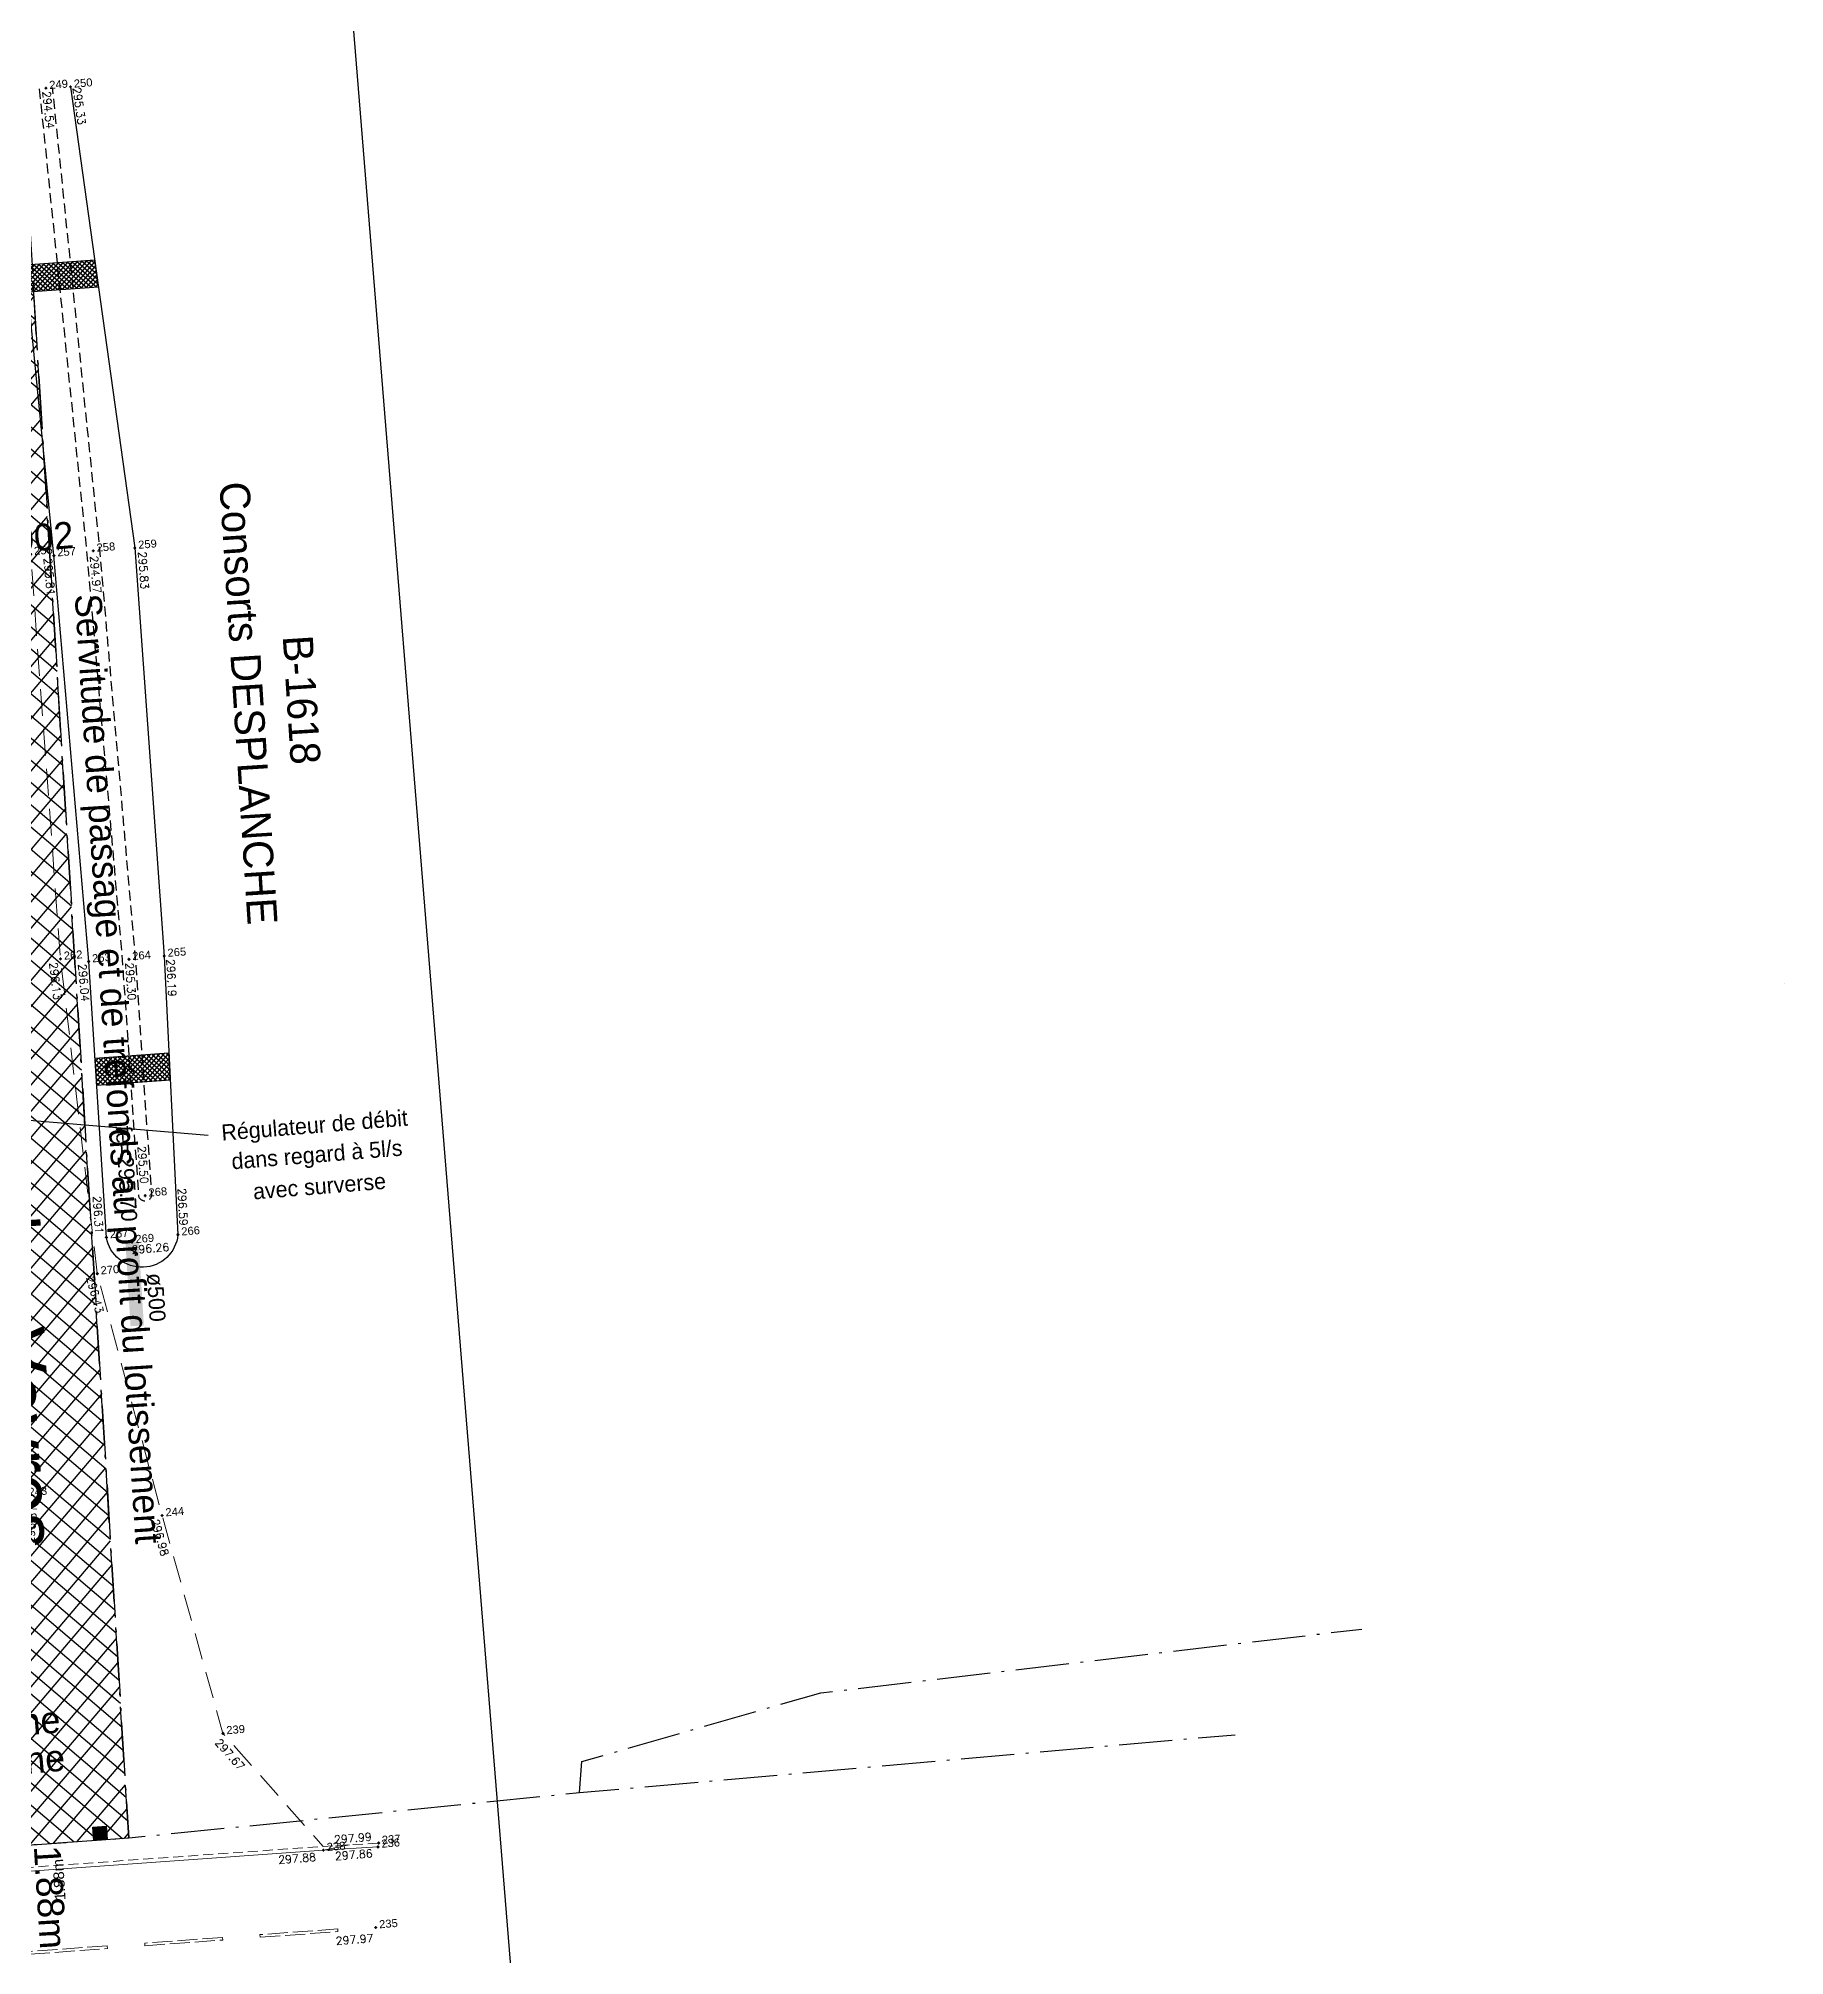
# Model space of a CAD drawing. Header units: metres. Extents: x 1851758 to 1852050, y 5187822 to 5188223.
# Drawn here: x 1851984.1 to 1852049.5, y 5187882.5 to 5187954.4 of the extents above; entities that cross this region are included whole.
import ezdxf
from ezdxf.enums import TextEntityAlignment as Align

# ---------------------------------------------------------------- set-up
doc = ezdxf.new("R2010")
doc.units = ezdxf.units.M
doc.header["$LTSCALE"] = 2.5
doc.header["$PDMODE"] = 35
doc.header["$PDSIZE"] = 0.03
for name, pattern in [('L16', [0.375, 0.3, -0.075]), ('L18', [0.6, 0.4, -0.2]), ('L32', [2.5, 2, -0.1, 0.1, -0.1, 0.1, -0.1]), ('L5', [1.15, 0.8, -0.175, 0, -0.175]), ('L8', [0.225, 0.15, -0.075])]:
    doc.linetypes.add(name, pattern=pattern)
doc.layers.get('0').update_dxf_attribs({"linetype": 'CONTINUOUS', "lineweight": 30})
for name, color, linetype in [('_SSL_ASS_EP', 5, 'L32'), ('_SSL_ASS_EP_TXT', 5, 'CONTINUOUS'), ('PRO_PAR_N', 6, 'CONTINUOUS'), ('PRO_PAR_SER', 70, 'L5'), ('PRO_PAR_SER_TXT', 70, 'CONTINUOUS'), ('PRO_RES_EP_TXT', 5, 'CONTINUOUS'), ('PRO_VOI', 7, 'CONTINUOUS'), ('PRO_VOI_MARQUAGE', 252, 'CONTINUOUS'), ('PRO_VOI_TAMPON', 5, 'CONTINUOUS')]:
    doc.layers.add(name, color=color, linetype=linetype)
for name, color, linetype, plot in [('N', 1, 'CONTINUOUS', False), ('NCACHE', 7, 'CONTINUOUS', False), ('PCACHE', 7, 'CONTINUOUS', False), ('ZCACHE', 7, 'CONTINUOUS', False)]:
    doc.layers.add(name, color=color, linetype=linetype, plot=plot)
for name, color, linetype, lineweight in [('P', 7, 'CONTINUOUS', 50), ('PAR', 11, 'L5', 30), ('PAR_TXT', 230, 'CONTINUOUS', 20), ('PRO_DEMOL_P', 7, 'CONTINUOUS', 50), ('PRO_IMP_REP', 6, 'CONTINUOUS', 15), ('PRO_PAR_COT_DA', 150, 'CONTINUOUS', 20), ('PRO_PAR_COT_VENTE', 150, 'CONTINUOUS', 20), ('PRO_PAR_P', 7, 'CONTINUOUS', 70), ('SIH', 252, 'L16', 18), ('TAL', 34, 'CONTINUOUS', 25), ('VOI', 251, 'CONTINUOUS', 20), ('VOI_NOM', 170, 'CONTINUOUS', 40), ('Z', 7, 'CONTINUOUS', 9)]:
    doc.layers.add(name, color=color, linetype=linetype, lineweight=lineweight)
doc.styles.add('_ECRITURE', font='NEWSGOTN.TTF')
doc.styles.add('_ECRITURE_GRAS', font='NEWSGOTB.TTF')
doc.styles.add('Ecriture', font='NEWSGOTN.TTF')
doc.styles.add('SIMPLEX', font='SIMPLEX.SHX', dxfattribs={"oblique": 27})
doc.styles.get("Standard").update_dxf_attribs({"font": 'arial.ttf'})
doc.dimstyles.get("Standard").update_dxf_attribs({"dimtxt": 0.18, "dimasz": 0.18, "dimexe": 0.18, "dimexo": 0.0625, "dimgap": 0.09, "dimtad": 0, "dimtih": 1, "dimtoh": 1, "dimdec": 4, "dimzin": 0, "dimdsep": 46, "dimtxsty": 'Standard', "dimcen": 0.09, "dimadec": 0, "dimazin": 0, "dimtfac": 1, "dimtdec": 4, "dimtofl": 0, "dimtmove": 0, "dimatfit": 3, "dimfxl": 0, "dimtolj": 1, "dimtzin": 0, "dimarcsym": 0})
pattern_1 = [(49.640795, (1851854.909, 5187836.05819), (-0.09677395, 0.08224234), []), (139.640795, (1851854.909, 5187836.05819), (-0.08224234, -0.09677395), [])]

# ---------------------------------------------------------------- blocks, each defined once
blk = doc.blocks.new('TCPOINT')
blk.add_point((0, 0))
at = {"layer": 'N'}
blk.add_attdef('MAT', (0.2, 0.2), '', height=0.34, dxfattribs=at)
at = {"layer": 'Z', "style": 'SIMPLEX'}
blk.add_attdef('ALT', (0.2, -0.54), '', height=0.34, dxfattribs=at)
blk = doc.blocks.new('ASS02')
h = blk.add_hatch(color=256)
h.dxf.hatch_style = 1
h.paths.add_polyline_path([(0.5, -0.5), (0.5, 0.5), (-0.5, 0.5), (-0.5, -0.5)])
blk.add_lwpolyline([(0.5, -0.5), (0.5, 0.5), (-0.5, 0.5), (-0.5, -0.5)], close=True)
blk = doc.blocks.new('PAR_TXT_02')
at = {"layer": 'PAR_TXT', "style": '_ECRITURE'}
for tag, p in [('CONFINS_1', (0, 0.8)), ('CONFINS_2', (0, 0)), ('CONFINS_3', (0, -0.8)), ('CONFINS_4', (0, -1.6))]:
    blk.add_attdef(tag, text='', height=0.45, dxfattribs=at).set_placement(p, align=Align.MIDDLE)

msp = doc.modelspace()

# ---------------------------------------------------------------- hatches: boundary and pattern name
at = {"layer": 'PRO_PAR_SER', "linetype": 'Continuous'}
h = msp.add_hatch(dxfattribs=at)
h.set_pattern_fill('ANSI37', color=5, scale=0.2)
h.set_pattern_definition([(49.6408, (1851854.909, 5187836.0582), (-0.4838697, 0.4112117), []), (139.6408, (1851854.909, 5187836.0582), (-0.4112117, -0.4838697), [])])
h.paths.add_polyline_path([(1851981.487, 5187886.528), (1851987.472, 5187886.952), (1851983.786, 5187946.934), (1851977.793, 5187946.635)])
at = {"layer": 'PRO_VOI'}
h = msp.add_hatch(dxfattribs=at)
h.set_pattern_fill('ANSI37', color=256, scale=0.04)
h.set_pattern_definition(pattern_1)
h.paths.add_polyline_path([(1851986.197, 5187946.096), (1851983.601, 5187945.909), (1851983.698, 5187944.913), (1851986.336, 5187945.103)])
h = msp.add_hatch(dxfattribs=at)
h.set_pattern_fill('ANSI37', color=256, scale=0.04)
h.set_pattern_definition(pattern_1)
h.paths.add_polyline_path([(1851988.981, 5187916.368), (1851986.206, 5187916.17), (1851986.27, 5187915.172), (1851989.031, 5187915.369)])

# ---------------------------------------------------------------- linework, layer by layer
at = {"layer": '_SSL_ASS_EP', "const_width": 0.5, "flags": 128}
msp.add_lwpolyline([(1851987.599, 5187909.28), (1851987.791, 5187906.147)], dxfattribs=at)
at = {"layer": 'PAR', "flags": 128}
for points in [[(1851981.487, 5187886.528), (1851975.781, 5187979.383), (1851972.135, 5187987.458), (1851919.276, 5188019.861), (1851841.446, 5188067.571), (1851807.898, 5188088.137), (1851811.033, 5188093.252), (1851981.205, 5187988.935), (1851987.472, 5187886.952)], [(1852004.377, 5187888.652), (1852004.458, 5187889.812), (1852013.418, 5187892.392), (1852033.699, 5187894.782)], [(1851757.77, 5187868.487), (1851833.692, 5187875.64), (1851863.582, 5187878.171), (1851981.487, 5187886.528), (1851987.472, 5187886.952), (1852004.377, 5187888.652), (1852028.95, 5187890.82)]]:
    msp.add_lwpolyline(points, dxfattribs=at)
at = {"layer": 'PCACHE'}
msp.add_lwpolyline([(1851842.307, 5187968.125), (1851993.809, 5187980.423), (1852005.339, 5187838.39), (1851853.837, 5187826.092)], close=True, dxfattribs=at)
msp.add_lwpolyline([(1851842.307, 5187968.125), (1851993.809, 5187980.423), (1852005.339, 5187838.39), (1851853.837, 5187826.092)], close=True, dxfattribs=at)
at = {"layer": 'PRO_PAR_SER', "color": 5, "flags": 128}
msp.add_lwpolyline([(1851981.487, 5187886.528), (1851987.472, 5187886.952), (1851983.786, 5187946.934), (1851977.793, 5187946.635)], close=True, dxfattribs=at)
at = {"layer": 'PRO_VOI', "flags": 128}
for points in [[(1851986.197, 5187946.096), (1851983.601, 5187945.909), (1851983.698, 5187944.913), (1851986.336, 5187945.103)], [(1851988.981, 5187916.368), (1851986.206, 5187916.17), (1851986.27, 5187915.172), (1851989.031, 5187915.369)]]:
    msp.add_lwpolyline(points, close=True, dxfattribs=at)
at = {"layer": 'PRO_VOI_MARQUAGE'}
msp.add_arc((1852049.518, 5187919.034), 0.0573, 303.04941, 303.06799, dxfattribs=at)
at = {"layer": 'SIH'}
for points in [[(1851988.083, 5187882.909), (1851990.995, 5187883.122), (1851990.988, 5187883.222), (1851988.075, 5187883.009)], [(1851992.401, 5187883.225), (1851995.313, 5187883.439), (1851995.306, 5187883.538), (1851992.394, 5187883.325)], [(1851983.764, 5187882.593), (1851986.677, 5187882.806), (1851986.669, 5187882.906), (1851983.757, 5187882.692)]]:
    msp.add_lwpolyline(points, close=True, dxfattribs=at)
at = {"layer": 'TAL', "flags": 128}
msp.add_lwpolyline([(1851985.29, 5187952.595), (1851987.703, 5187935.307), (1851988.801, 5187920.011), (1851989.318, 5187909.564, -0.870925), (1851986.637, 5187909.461), (1851985.973, 5187919.802), (1851984.668, 5187935.021), (1851982.955, 5187952.495)], format="xyb", dxfattribs=at)
at = {"layer": 'TAL', "linetype": 'L8', "flags": 128}
msp.add_lwpolyline([(1851984.12, 5187952.52), (1851985.894, 5187935.176), (1851987.23, 5187919.87), (1851987.84, 5187911.007, 0.762947), (1851988.339, 5187911.042), (1851987.729, 5187919.909), (1851986.392, 5187935.223), (1851984.618, 5187952.571)], format="xyb", dxfattribs=at)
at = {"layer": 'VOI', "linetype": 'L18', "flags": 128}
msp.add_lwpolyline([(1851982.249, 5187952.435), (1851983.796, 5187935.074), (1851984.915, 5187919.904), (1851986.294, 5187908.105), (1851988.724, 5187899.037), (1851991.007, 5187890.868), (1851994.763, 5187886.634)], dxfattribs=at)
at = {"layer": 'VOI', "linetype": 'L8', "flags": 128}
msp.add_lwpolyline([(1851996.808, 5187886.755), (1851994.763, 5187886.634), (1851981.659, 5187885.7), (1851978.033, 5187885.416), (1851978.032, 5187885.416)], dxfattribs=at)
at = {"layer": 'VOI', "flags": 128}
for points in [[(1851996.816, 5187886.613), (1851994.772, 5187886.492), (1851981.669, 5187885.558), (1851978.045, 5187885.271)], [(1851995.752, 5187886.692), (1851994.772, 5187886.492)]]:
    msp.add_lwpolyline(points, dxfattribs=at)

# ---------------------------------------------------------------- block references
at = {"layer": 'P'}
ref = msp.add_blockref('TCPOINT', (1851984.369, 5187952.545, 294.54), dxfattribs=dict(at, rotation=301.9002445867005))
ref.add_attrib('MAT', '249', (1851984.507, 5187952.513, 294.54), dxfattribs={"layer": 'N', "height": 0.3, "rotation": 4.64079})
ref.add_attrib('ALT', '294.54', dxfattribs={"layer": 'Z', "height": 0.3, "rotation": 275.83972, "style": 'SIMPLEX'}).set_placement((1851984.538, 5187952.445, 294.54), align=Align.TOP_LEFT)
ref = msp.add_blockref('TCPOINT', (1851985.29, 5187952.595, 295.33), dxfattribs=dict(at, rotation=301.9002445867005))
ref.add_attrib('MAT', '250', (1851985.428, 5187952.563, 295.33), dxfattribs={"layer": 'N', "height": 0.3, "rotation": 4.64079})
ref.add_attrib('ALT', '295.33', dxfattribs={"layer": 'Z', "height": 0.3, "rotation": 277.94374, "style": 'SIMPLEX'}).set_placement((1851985.67, 5187952.597, 295.33), align=Align.TOP_LEFT)
ref = msp.add_blockref('TCPOINT', (1851987.703, 5187935.307, 295.83), dxfattribs=dict(at, rotation=301.9002445867005))
ref.add_attrib('MAT', '259', (1851987.84, 5187935.275, 295.83), dxfattribs={"layer": 'N', "height": 0.3, "rotation": 4.64079})
ref.add_attrib('ALT', '295.83', dxfattribs={"layer": 'Z', "height": 0.3, "rotation": 274.10715, "style": 'SIMPLEX'}).set_placement((1851988.126, 5187935.186, 295.83), align=Align.TOP_LEFT)
ref = msp.add_blockref('TCPOINT', (1851984.668, 5187935.021, 295.81), dxfattribs=dict(at, rotation=301.9002445867005))
ref.add_attrib('MAT', '257', (1851984.806, 5187934.989, 295.81), dxfattribs={"layer": 'N', "height": 0.3, "rotation": 4.64079})
ref.add_attrib('ALT', '295.81', dxfattribs={"layer": 'Z', "height": 0.3, "rotation": 274.89843, "style": 'SIMPLEX'}).set_placement((1851984.588, 5187934.948, 295.81), align=Align.TOP_LEFT)
ref = msp.add_blockref('TCPOINT', (1851986.143, 5187935.199, 294.97), dxfattribs=dict(at, rotation=301.9002445867005))
ref.add_attrib('MAT', '258', (1851986.281, 5187935.167, 294.97), dxfattribs={"layer": 'N', "height": 0.3, "rotation": 4.64079})
ref.add_attrib('ALT', '294.97', dxfattribs={"layer": 'Z', "height": 0.3, "rotation": 274.98839, "style": 'SIMPLEX'}).set_placement((1851986.319, 5187935.029, 294.97), align=Align.TOP_LEFT)
ref = msp.add_blockref('TCPOINT', (1851985.973, 5187919.802, 296.04), dxfattribs=dict(at, rotation=301.9002445867005))
ref.add_attrib('MAT', '263', (1851986.11, 5187919.77, 296.04), dxfattribs={"layer": 'N', "height": 0.3, "rotation": 4.64079})
ref.add_attrib('ALT', '296.04', dxfattribs={"layer": 'Z', "height": 0.3, "rotation": 274.89843, "style": 'SIMPLEX'}).set_placement((1851985.878, 5187919.73, 296.04), align=Align.TOP_LEFT)
ref = msp.add_blockref('TCPOINT', (1851987.479, 5187919.89, 295.3), dxfattribs=dict(at, rotation=301.9002445867005))
ref.add_attrib('MAT', '264', (1851987.617, 5187919.858, 295.3), dxfattribs={"layer": 'N', "height": 0.3, "rotation": 4.64079})
ref.add_attrib('ALT', '295.30', dxfattribs={"layer": 'Z', "height": 0.3, "rotation": 273.93814, "style": 'SIMPLEX'}).set_placement((1851987.648, 5187919.774, 295.3), align=Align.TOP_LEFT)
ref = msp.add_blockref('TCPOINT', (1851988.801, 5187920.011, 296.19), dxfattribs=dict(at, rotation=301.9002445867005))
ref.add_attrib('MAT', '265', (1851988.939, 5187919.979, 296.19), dxfattribs={"layer": 'N', "height": 0.3, "rotation": 4.64079})
ref.add_attrib('ALT', '296.19', dxfattribs={"layer": 'Z', "height": 0.3, "rotation": 272.83306, "style": 'SIMPLEX'}).set_placement((1851989.19, 5187919.907, 296.19), align=Align.TOP_LEFT)
ref = msp.add_blockref('TCPOINT', (1851988.09, 5187911.025, 295.5), dxfattribs=dict(at, rotation=301.9002445867005))
ref.add_attrib('MAT', '268', (1851988.227, 5187910.993, 295.5), dxfattribs={"layer": 'N', "height": 0.3, "rotation": 4.64079})
ref.add_attrib('ALT', '295.50', dxfattribs={"layer": 'Z', "height": 0.3, "rotation": 273.93814, "style": 'SIMPLEX'}).set_placement((1851988.109, 5187912.898, 295.5), align=Align.TOP_LEFT)
ref = msp.add_blockref('TCPOINT', (1851989.318, 5187909.564, 296.59), dxfattribs=dict(at, rotation=301.9002445867005))
ref.add_attrib('MAT', '266', (1851989.456, 5187909.532, 296.59), dxfattribs={"layer": 'N', "height": 0.3, "rotation": 4.64079})
ref.add_attrib('ALT', '296.59', dxfattribs={"layer": 'Z', "height": 0.3, "rotation": 272.83306, "style": 'SIMPLEX'}).set_placement((1851989.613, 5187911.318, 296.59), align=Align.TOP_LEFT)
ref = msp.add_blockref('TCPOINT', (1851986.637, 5187909.461, 296.31), dxfattribs=dict(at, rotation=301.9002445867005))
ref.add_attrib('MAT', '267', (1851986.775, 5187909.429, 296.31), dxfattribs={"layer": 'N', "height": 0.3, "rotation": 4.64079})
ref.add_attrib('ALT', '296.31', dxfattribs={"layer": 'Z', "height": 0.3, "rotation": 273.67794, "style": 'SIMPLEX'}).set_placement((1851986.431, 5187911.023, 296.31), align=Align.TOP_LEFT)
ref = msp.add_blockref('TCPOINT', (1851986.294, 5187908.105, 296.43), dxfattribs=dict(at, rotation=301.9002445867005))
ref.add_attrib('MAT', '270', (1851986.431, 5187908.073, 296.43), dxfattribs={"layer": 'N', "height": 0.3, "rotation": 4.64079})
ref.add_attrib('ALT', '296.43', dxfattribs={"layer": 'Z', "height": 0.3, "rotation": 285.00543, "style": 'SIMPLEX'}).set_placement((1851986.172, 5187908.041, 296.43), align=Align.TOP_LEFT)
ref = msp.add_blockref('TCPOINT', (1851988.724, 5187899.037, 296.98), dxfattribs=dict(at, rotation=301.9002445867005))
ref.add_attrib('MAT', '244', (1851988.862, 5187899.005, 296.98), dxfattribs={"layer": 'N', "height": 0.3, "rotation": 4.64079})
ref.add_attrib('ALT', '296.98', dxfattribs={"layer": 'Z', "height": 0.3, "rotation": 285.61081, "style": 'SIMPLEX'}).set_placement((1851988.6, 5187898.933, 296.98), align=Align.TOP_LEFT)
ref = msp.add_blockref('TCPOINT', (1851991.007, 5187890.868, 297.67), dxfattribs=dict(at, rotation=301.9002445867005))
ref.add_attrib('MAT', '239', (1851991.144, 5187890.836, 297.67), dxfattribs={"layer": 'N', "height": 0.3, "rotation": 4.64079})
ref.add_attrib('ALT', '297.67', dxfattribs={"layer": 'Z', "height": 0.3, "rotation": 311.5749, "style": 'SIMPLEX'}).set_placement((1851990.908, 5187890.705, 297.67), align=Align.TOP_LEFT)
ref = msp.add_blockref('TCPOINT', (1851994.772, 5187886.492, 297.88), dxfattribs=dict(at, rotation=301.9002445867005))
ref.add_attrib('MAT', '238', (1851994.91, 5187886.46, 297.88), dxfattribs={"layer": 'N', "height": 0.3, "rotation": 4.64079})
ref.add_attrib('ALT', '297.88', dxfattribs={"layer": 'Z', "height": 0.3, "rotation": 4.64079, "style": 'SIMPLEX'}).set_placement((1851993.066, 5187886.274, 297.88), align=Align.TOP_LEFT)
ref = msp.add_blockref('TCPOINT', (1851996.84, 5187886.757, 297.99), dxfattribs=dict(at, rotation=301.9002445867005))
ref.add_attrib('MAT', '237', (1851996.977, 5187886.725, 297.99), dxfattribs={"layer": 'N', "height": 0.3, "rotation": 4.64079})
ref.add_attrib('ALT', '297.99', dxfattribs={"layer": 'Z', "height": 0.3, "rotation": 4.64079, "style": 'SIMPLEX'}).set_placement((1851995.158, 5187887.037, 297.99), align=Align.TOP_LEFT)
ref = msp.add_blockref('TCPOINT', (1851996.816, 5187886.613, 297.86), dxfattribs=dict(at, rotation=301.9002445867005))
ref.add_attrib('MAT', '236', (1851996.954, 5187886.581, 297.86), dxfattribs={"layer": 'N', "height": 0.3, "rotation": 4.64079})
ref.add_attrib('ALT', '297.86', dxfattribs={"layer": 'Z', "height": 0.3, "rotation": 4.64079, "style": 'SIMPLEX'}).set_placement((1851995.192, 5187886.416, 297.86), align=Align.TOP_LEFT)
ref = msp.add_blockref('TCPOINT', (1851996.735, 5187883.593, 297.97), dxfattribs=dict(at, rotation=301.9002445867005))
ref.add_attrib('MAT', '235', (1851996.873, 5187883.561, 297.97), dxfattribs={"layer": 'N', "height": 0.3, "rotation": 4.64079})
ref.add_attrib('ALT', '297.97', dxfattribs={"layer": 'Z', "height": 0.3, "rotation": 4.64079, "style": 'SIMPLEX'}).set_placement((1851995.223, 5187883.236, 297.97), align=Align.TOP_LEFT)
at = {"layer": 'PAR_TXT'}
ref = msp.add_blockref('PAR_TXT_02', (1851991.964, 5187929.489), dxfattribs=dict(at, xscale=2.5, yscale=2.5, zscale=2.5, rotation=273.6667665410026))
ref.add_attrib('CONFINS_1', 'B-1618', dxfattribs={"height": 1.125, "rotation": 273.66677, "style": '_ECRITURE'}).set_placement((1851993.96, 5187929.617), align=Align.MIDDLE)
ref.add_attrib('CONFINS_2', 'Consorts DESPLANCHE', dxfattribs={"height": 1.125, "rotation": 273.66677, "style": '_ECRITURE'}).set_placement((1851991.964, 5187929.489), align=Align.MIDDLE)
at = {"layer": 'PCACHE'}
ref = msp.add_blockref('TCPOINT', (1851987.599, 5187909.28, 296.26), dxfattribs=dict(at, rotation=301.9002445867005))
ref.add_attrib('MAT', '269', (1851987.737, 5187909.248, 296.26), dxfattribs={"layer": 'NCACHE', "height": 0.3, "rotation": 4.64079})
ref.add_attrib('ALT', '296.26', dxfattribs={"layer": 'ZCACHE', "height": 0.3, "rotation": 4.64079, "style": 'SIMPLEX'}).set_placement((1851987.567, 5187909.143, 296.26), align=Align.TOP_LEFT)
at = {"layer": 'PRO_DEMOL_P'}
ref = msp.add_blockref('TCPOINT', (1851983.796, 5187935.074, 295.88), dxfattribs=dict(at, rotation=301.9002445867005))
ref.add_attrib('MAT', '256', (1851983.934, 5187935.042, 295.88), dxfattribs={"layer": 'N', "height": 0.3, "rotation": 4.64079})
ref.add_attrib('ALT', '295.88', dxfattribs={"layer": 'Z', "height": 0.3, "rotation": 274.22118, "style": 'SIMPLEX'}).set_placement((1851983.698, 5187934.964, 295.88), align=Align.TOP_LEFT)
ref = msp.add_blockref('TCPOINT', (1851984.915, 5187919.904, 296.13), dxfattribs=dict(at, rotation=301.9002445867005))
ref.add_attrib('MAT', '262', (1851985.053, 5187919.872, 296.13), dxfattribs={"layer": 'N', "height": 0.3, "rotation": 4.64079})
ref.add_attrib('ALT', '296.13', dxfattribs={"layer": 'Z', "height": 0.3, "rotation": 276.6621, "style": 'SIMPLEX'}).set_placement((1851984.794, 5187919.793, 296.13), align=Align.TOP_LEFT)
ref = msp.add_blockref('TCPOINT', (1851983.591, 5187899.796, 296.81), dxfattribs=dict(at, rotation=301.9002445867005))
ref.add_attrib('MAT', '243', (1851983.729, 5187899.764, 296.81), dxfattribs={"layer": 'N', "height": 0.3, "rotation": 4.64079})
ref.add_attrib('ALT', '296.81', dxfattribs={"layer": 'Z', "height": 0.3, "rotation": 85.72771, "style": 'SIMPLEX'}).set_placement((1851983.629, 5187898.004, 296.81), align=Align.TOP_LEFT)
at = {"layer": 'PRO_PAR_P'}
ref = msp.add_blockref('TCPOINT', (1851982.196, 5187934.789), dxfattribs=dict(at, rotation=89.95836008128018))
ref.add_attrib('MAT', '1002', (1851982.477, 5187935.07), dxfattribs={"layer": 'PRO_PAR_N', "lineweight": -2, "height": 1, "rotation": 4.64079, "style": 'Ecriture'})
at = {"layer": 'PRO_VOI_TAMPON', "xscale": -0.4999999999999999, "yscale": 0.5, "rotation": 274.1089316045998}
msp.add_blockref('ASS02', (1851986.4, 5187887.127), dxfattribs=at)

# ---------------------------------------------------------------- texts
at = {"layer": '_SSL_ASS_EP_TXT', "style": '_ECRITURE'}
for s, p in [('fe=295.70', (1851986.983, 5187913.624)), ('ø500', (1851988.152, 5187908.108))]:
    msp.add_text(s, height=0.6, rotation=273.50824, dxfattribs=at).set_placement(p)
at = {"layer": 'PRO_IMP_REP', "style": '_ECRITURE'}
msp.add_text('Borne ', height=1, rotation=4.88873, dxfattribs=at).set_placement((1851981.563, 5187889.172))
at = {"layer": 'PRO_PAR_COT_DA', "insert": (1851984.526, 5187884.728), "char_height": 1, "attachment_point": 5, "rotation": 273.51615}
msp.add_mtext('\\A1;1.88m', dxfattribs=at)
at = {"layer": 'PRO_PAR_COT_VENTE', "insert": (1851984.862, 5187885.385), "char_height": 0.4, "attachment_point": 5, "rotation": 93.51615}
msp.add_mtext('\\A1;1.88m', dxfattribs=at)
at = {"layer": 'PRO_PAR_N', "style": '_ECRITURE'}
msp.add_text('Borne', height=1, rotation=4.64079, dxfattribs=at).set_placement((1851981.385, 5187890.615))
at = {"layer": 'PRO_PAR_SER_TXT', "color": 5, "style": '_ECRITURE'}
msp.add_text('Servitude de passage et de tréfonds au profit du lotissement', height=1, rotation=273.66677, dxfattribs=at).set_placement((1851986.972, 5187915.778), align=Align.MIDDLE)
at = {"layer": 'PRO_RES_EP_TXT', "style": '_ECRITURE'}
for s, p in [('Régulateur de débit', (1851994.443, 5187913.602)), ('dans regard à 5l/s', (1851994.532, 5187912.502)), ('avec surverse', (1851994.623, 5187911.38))]:
    msp.add_text(s, height=0.6, rotation=4.64079, dxfattribs=at).set_placement(p, align=Align.MIDDLE)
at = {"layer": 'VOI_NOM', "style": '_ECRITURE_GRAS'}
msp.add_text("Chemin de l'Etang des Vavres", height=2, rotation=273.41755, dxfattribs=at).set_placement((1851980.652, 5187933.56))

# ---------------------------------------------------------------- leaders
at = {"layer": 'PRO_RES_EP_TXT', "linetype": 'Continuous'}
msp.add_leader([(1851976.874, 5187914.434, -0.001), (1851990.448, 5187913.297, -0.001)], dimstyle='Standard', override={"dimscale": 1, "dimasz": 1, "dimgap": 0.09, "dimtad": 0, "dimclrd": 0}, dxfattribs=at)

doc.saveas('drawing.dxf')
